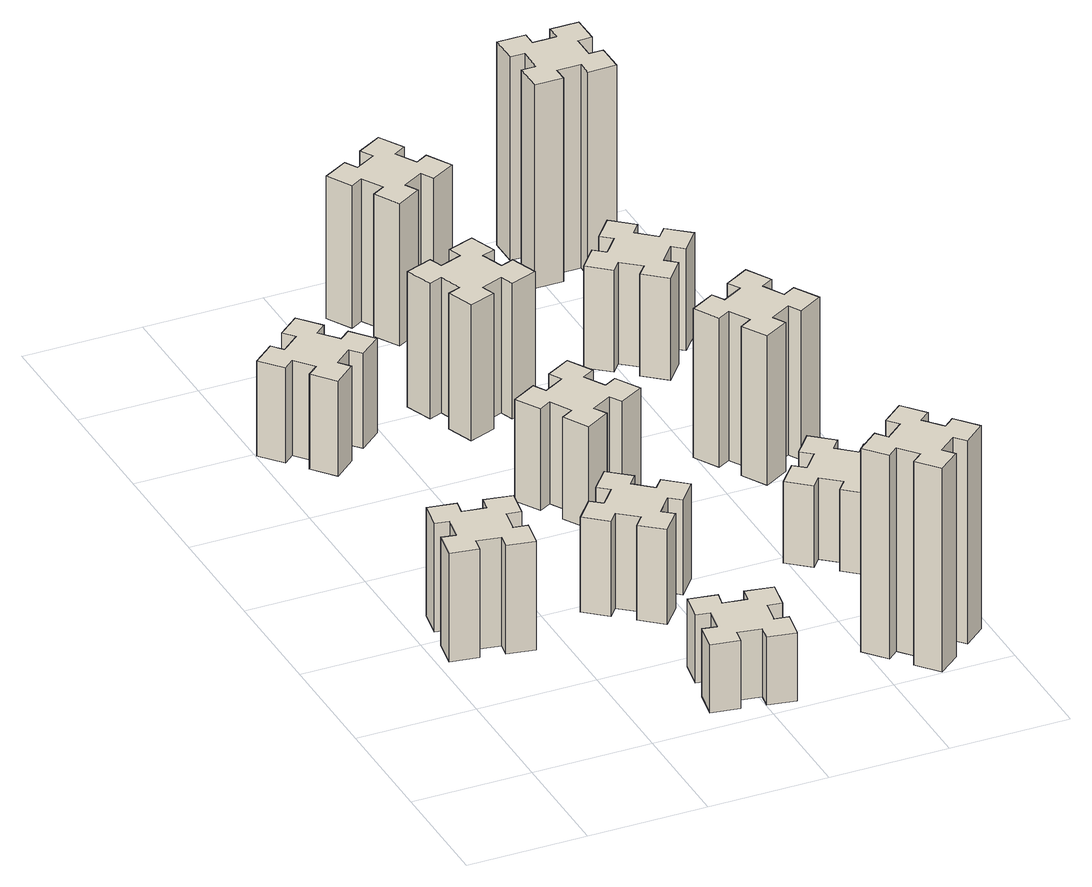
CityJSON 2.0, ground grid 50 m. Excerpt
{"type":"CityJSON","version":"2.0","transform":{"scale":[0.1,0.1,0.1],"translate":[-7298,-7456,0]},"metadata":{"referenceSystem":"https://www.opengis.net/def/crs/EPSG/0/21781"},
"CityObjects":{
"building1":{"type":"Building","attributes":{"class":"1000","function":"1000","usage":"1000","yearOfConstruction":2016,"roofType":"1000","measuredHeight":48,"storeysAboveGround":30,"storeysBelowGround":0},"geometry":[{"type":"Solid","lod":"1","boundaries":[[[[0,1,2,3,4,5,6,7,8,9,10,11,12,13,14,15,16,17,18,19]],[[17,16,20,21]],[[16,15,22,20]],[[15,14,23,22]],[[14,13,24,23]],[[13,12,25,24]],[[12,11,26,25]],[[11,10,27,26]],[[10,9,28,27]],[[9,8,29,28]],[[8,7,30,29]],[[7,6,31,30]],[[6,5,32,31]],[[5,4,33,32]],[[4,3,34,33]],[[3,2,35,34]],[[2,1,36,35]],[[1,0,37,36]],[[0,19,38,37]],[[19,18,39,38]],[[18,17,21,39]],[[24,25,26,27,28,29,30,31,32,33,34,35,36,37,38,39,21,20,22,23]]]]}]},
"building2":{"type":"Building","attributes":{"class":"1000","function":"1000","usage":"1000","yearOfConstruction":2016,"roofType":"1000","measuredHeight":42,"storeysAboveGround":30,"storeysBelowGround":0},"geometry":[{"type":"Solid","lod":"1","boundaries":[[[[40,41,42,43,44,45,46,47,48,49,50,51,52,53,54,55,56,57,58,59]],[[57,56,60,61]],[[56,55,62,60]],[[55,54,63,62]],[[54,53,64,63]],[[53,52,65,64]],[[52,51,66,65]],[[51,50,67,66]],[[50,49,68,67]],[[49,48,69,68]],[[48,47,70,69]],[[47,46,71,70]],[[46,45,72,71]],[[45,44,73,72]],[[44,43,74,73]],[[43,42,75,74]],[[42,41,76,75]],[[41,40,77,76]],[[40,59,78,77]],[[59,58,79,78]],[[58,57,61,79]],[[64,65,66,67,68,69,70,71,72,73,74,75,76,77,78,79,61,60,62,63]]]]}]},
"building3":{"type":"Building","attributes":{"class":"1000","function":"1000","usage":"1000","yearOfConstruction":2016,"roofType":"1000","measuredHeight":30,"storeysAboveGround":30,"storeysBelowGround":0},"geometry":[{"type":"Solid","lod":"1","boundaries":[[[[80,81,82,83,84,85,86,87,88,89,90,91,92,93,94,95,96,97,98,99]],[[97,96,100,101]],[[96,95,102,100]],[[95,94,103,102]],[[94,93,104,103]],[[93,92,105,104]],[[92,91,106,105]],[[91,90,107,106]],[[90,89,108,107]],[[89,88,109,108]],[[88,87,110,109]],[[87,86,111,110]],[[86,85,112,111]],[[85,84,113,112]],[[84,83,114,113]],[[83,82,115,114]],[[82,81,116,115]],[[81,80,117,116]],[[80,99,118,117]],[[99,98,119,118]],[[98,97,101,119]],[[104,105,106,107,108,109,110,111,112,113,114,115,116,117,118,119,101,100,102,103]]]]}]},
"building4":{"type":"Building","attributes":{"class":"1000","function":"1000","usage":"1000","yearOfConstruction":2016,"roofType":"1000","measuredHeight":42,"storeysAboveGround":30,"storeysBelowGround":0},"geometry":[{"type":"Solid","lod":"1","boundaries":[[[[120,121,122,123,124,125,126,127,128,129,130,131,132,133,134,135,136,137,138,139]],[[137,136,140,141]],[[136,135,142,140]],[[135,134,143,142]],[[134,133,144,143]],[[133,132,145,144]],[[132,131,146,145]],[[131,130,147,146]],[[130,129,148,147]],[[129,128,149,148]],[[128,127,150,149]],[[127,126,151,150]],[[126,125,152,151]],[[125,124,153,152]],[[124,123,154,153]],[[123,122,155,154]],[[122,121,156,155]],[[121,120,157,156]],[[120,139,158,157]],[[139,138,159,158]],[[138,137,141,159]],[[144,145,146,147,148,149,150,151,152,153,154,155,156,157,158,159,141,140,142,143]]]]}]},
"building5":{"type":"Building","attributes":{"class":"1000","function":"1000","usage":"1000","yearOfConstruction":2016,"roofType":"1000","measuredHeight":45,"storeysAboveGround":30,"storeysBelowGround":0},"geometry":[{"type":"Solid","lod":"1","boundaries":[[[[160,161,162,163,164,165,166,167,168,169,170,171,172,173,174,175,176,177,178,179]],[[177,176,180,181]],[[176,175,182,180]],[[175,174,183,182]],[[174,173,184,183]],[[173,172,185,184]],[[172,171,186,185]],[[171,170,187,186]],[[170,169,188,187]],[[169,168,189,188]],[[168,167,190,189]],[[167,166,191,190]],[[166,165,192,191]],[[165,164,193,192]],[[164,163,194,193]],[[163,162,195,194]],[[162,161,196,195]],[[161,160,197,196]],[[160,179,198,197]],[[179,178,199,198]],[[178,177,181,199]],[[184,185,186,187,188,189,190,191,192,193,194,195,196,197,198,199,181,180,182,183]]]]}]},
"building6":{"type":"Building","attributes":{"class":"1000","function":"1000","usage":"1000","yearOfConstruction":2016,"roofType":"1000","measuredHeight":60,"storeysAboveGround":30,"storeysBelowGround":0},"geometry":[{"type":"Solid","lod":"1","boundaries":[[[[200,201,202,203,204,205,206,207,208,209,210,211,212,213,214,215,216,217,218,219]],[[217,216,220,221]],[[216,215,222,220]],[[215,214,223,222]],[[214,213,224,223]],[[213,212,225,224]],[[212,211,226,225]],[[211,210,227,226]],[[210,209,228,227]],[[209,208,229,228]],[[208,207,230,229]],[[207,206,231,230]],[[206,205,232,231]],[[205,204,233,232]],[[204,203,234,233]],[[203,202,235,234]],[[202,201,236,235]],[[201,200,237,236]],[[200,219,238,237]],[[219,218,239,238]],[[218,217,221,239]],[[224,225,226,227,228,229,230,231,232,233,234,235,236,237,238,239,221,220,222,223]]]]}]},
"building7":{"type":"Building","attributes":{"class":"1000","function":"1000","usage":"1000","yearOfConstruction":2016,"roofType":"1000","measuredHeight":90,"storeysAboveGround":30,"storeysBelowGround":0},"geometry":[{"type":"Solid","lod":"1","boundaries":[[[[240,241,242,243,244,245,246,247,248,249,250,251,252,253,254,255,256,257,258,259]],[[257,256,260,261]],[[256,255,262,260]],[[255,254,263,262]],[[254,253,264,263]],[[253,252,265,264]],[[252,251,266,265]],[[251,250,267,266]],[[250,249,268,267]],[[249,248,269,268]],[[248,247,270,269]],[[247,246,271,270]],[[246,245,272,271]],[[245,244,273,272]],[[244,243,274,273]],[[243,242,275,274]],[[242,241,276,275]],[[241,240,277,276]],[[240,259,278,277]],[[259,258,279,278]],[[258,257,261,279]],[[264,265,266,267,268,269,270,271,272,273,274,275,276,277,278,279,261,260,262,263]]]]}]},
"building8":{"type":"Building","attributes":{"class":"1000","function":"1000","usage":"1000","yearOfConstruction":2016,"roofType":"1000","measuredHeight":63,"storeysAboveGround":30,"storeysBelowGround":0},"geometry":[{"type":"Solid","lod":"1","boundaries":[[[[280,281,282,283,284,285,286,287,288,289,290,291,292,293,294,295,296,297,298,299]],[[297,296,300,301]],[[296,295,302,300]],[[295,294,303,302]],[[294,293,304,303]],[[293,292,305,304]],[[292,291,306,305]],[[291,290,307,306]],[[290,289,308,307]],[[289,288,309,308]],[[288,287,310,309]],[[287,286,311,310]],[[286,285,312,311]],[[285,284,313,312]],[[284,283,314,313]],[[283,282,315,314]],[[282,281,316,315]],[[281,280,317,316]],[[280,299,318,317]],[[299,298,319,318]],[[298,297,301,319]],[[304,305,306,307,308,309,310,311,312,313,314,315,316,317,318,319,301,300,302,303]]]]}]},
"building9":{"type":"Building","attributes":{"class":"1000","function":"1000","usage":"1000","yearOfConstruction":2016,"roofType":"1000","measuredHeight":36,"storeysAboveGround":30,"storeysBelowGround":0},"geometry":[{"type":"Solid","lod":"1","boundaries":[[[[320,321,322,323,324,325,326,327,328,329,330,331,332,333,334,335,336,337,338,339]],[[337,336,340,341]],[[336,335,342,340]],[[335,334,343,342]],[[334,333,344,343]],[[333,332,345,344]],[[332,331,346,345]],[[331,330,347,346]],[[330,329,348,347]],[[329,328,349,348]],[[328,327,350,349]],[[327,326,351,350]],[[326,325,352,351]],[[325,324,353,352]],[[324,323,354,353]],[[323,322,355,354]],[[322,321,356,355]],[[321,320,357,356]],[[320,339,358,357]],[[339,338,359,358]],[[338,337,341,359]],[[344,345,346,347,348,349,350,351,352,353,354,355,356,357,358,359,341,340,342,343]]]]}]},
"building10":{"type":"Building","attributes":{"class":"1000","function":"1000","usage":"1000","yearOfConstruction":2016,"roofType":"1000","measuredHeight":66,"storeysAboveGround":30,"storeysBelowGround":0},"geometry":[{"type":"Solid","lod":"1","boundaries":[[[[360,361,362,363,364,365,366,367,368,369,370,371,372,373,374,375,376,377,378,379]],[[377,376,380,381]],[[376,375,382,380]],[[375,374,383,382]],[[374,373,384,383]],[[373,372,385,384]],[[372,371,386,385]],[[371,370,387,386]],[[370,369,388,387]],[[369,368,389,388]],[[368,367,390,389]],[[367,366,391,390]],[[366,365,392,391]],[[365,364,393,392]],[[364,363,394,393]],[[363,362,395,394]],[[362,361,396,395]],[[361,360,397,396]],[[360,379,398,397]],[[379,378,399,398]],[[378,377,381,399]],[[384,385,386,387,388,389,390,391,392,393,394,395,396,397,398,399,381,380,382,383]]]]}]},
"building11":{"type":"Building","attributes":{"class":"1000","function":"1000","usage":"1000","yearOfConstruction":2016,"roofType":"1000","measuredHeight":45,"storeysAboveGround":30,"storeysBelowGround":0},"geometry":[{"type":"Solid","lod":"1","boundaries":[[[[400,401,402,403,404,405,406,407,408,409,410,411,412,413,414,415,416,417,418,419]],[[417,416,420,421]],[[416,415,422,420]],[[415,414,423,422]],[[414,413,424,423]],[[413,412,425,424]],[[412,411,426,425]],[[411,410,427,426]],[[410,409,428,427]],[[409,408,429,428]],[[408,407,430,429]],[[407,406,431,430]],[[406,405,432,431]],[[405,404,433,432]],[[404,403,434,433]],[[403,402,435,434]],[[402,401,436,435]],[[401,400,437,436]],[[400,419,438,437]],[[419,418,439,438]],[[418,417,421,439]],[[424,425,426,427,428,429,430,431,432,433,434,435,436,437,438,439,421,420,422,423]]]]}]},
"building12":{"type":"Building","attributes":{"class":"1000","function":"1000","usage":"1000","yearOfConstruction":2016,"roofType":"1000","measuredHeight":90,"storeysAboveGround":30,"storeysBelowGround":0},"geometry":[{"type":"Solid","lod":"1","boundaries":[[[[440,441,442,443,444,445,446,447,448,449,450,451,452,453,454,455,456,457,458,459]],[[457,456,460,461]],[[456,455,462,460]],[[455,454,463,462]],[[454,453,464,463]],[[453,452,465,464]],[[452,451,466,465]],[[451,450,467,466]],[[450,449,468,467]],[[449,448,469,468]],[[448,447,470,469]],[[447,446,471,470]],[[446,445,472,471]],[[445,444,473,472]],[[444,443,474,473]],[[443,442,475,474]],[[442,441,476,475]],[[441,440,477,476]],[[440,459,478,477]],[[459,458,479,478]],[[458,457,461,479]],[[464,465,466,467,468,469,470,471,472,473,474,475,476,477,478,479,461,460,462,463]]]]}]}
},
"vertices":[
[345,917,0],[362,1015,0],[421,1005,0],[442,1123,0],[324,1144,0],[314,1085,0],[215,1102,0],[226,1161,0],[107,1182,0],[87,1064,0],[146,1054,0],[128,955,0],[69,966,0],[48,847,0],[167,827,0],[177,886,0],[275,868,0],[265,809,0],[383,788,0],[404,907,0],[275,868,480],[265,809,480],[177,886,480],[167,827,480],[48,847,480],[69,966,480],[128,955,480],[146,1054,480],[87,1064,480],[107,1182,480],[226,1161,480],[215,1102,480],[314,1085,480],[324,1144,480],[442,1123,480],[421,1005,480],[362,1015,480],[345,917,480],[404,907,480],[383,788,480],
[278,2349,0],[354,2413,0],[393,2367,0],[485,2444,0],[408,2536,0],[362,2498,0],[297,2574,0],[343,2613,0],[266,2705,0],[174,2628,0],[213,2582,0],[136,2517,0],[98,2563,0],[6,2486,0],[83,2394,0],[129,2433,0],[193,2356,0],[147,2318,0],[224,2226,0],[316,2303,0],[193,2356,420],[147,2318,420],[129,2433,420],[83,2394,420],[6,2486,420],[98,2563,420],[136,2517,420],[213,2582,420],[174,2628,420],[266,2705,420],[343,2613,420],[297,2574,420],[362,2498,420],[408,2536,420],[485,2444,420],[393,2367,420],[354,2413,420],[278,2349,420],[316,2303,420],[224,2226,420],
[886,314,0],[868,215,0],[809,226,0],[788,107,0],[907,87,0],[917,146,0],[1015,128,0],[1005,69,0],[1123,48,0],[1144,167,0],[1085,177,0],[1102,275,0],[1161,265,0],[1182,383,0],[1064,404,0],[1054,345,0],[955,362,0],[966,421,0],[847,442,0],[827,324,0],[955,362,300],[966,421,300],[1054,345,300],[1064,404,300],[1182,383,300],[1161,265,300],[1102,275,300],[1085,177,300],[1144,167,300],[1123,48,300],[1005,69,300],[1015,128,300],[917,146,300],[907,87,300],[788,107,300],[809,226,300],[868,215,300],[886,314,300],[827,324,300],[847,442,300],
[937,876,0],[1002,953,0],[1048,914,0],[1125,1006,0],[1033,1083,0],[994,1037,0],[918,1102,0],[956,1148,0],[864,1225,0],[787,1133,0],[833,1094,0],[769,1018,0],[723,1056,0],[646,964,0],[738,887,0],[776,933,0],[853,869,0],[814,823,0],[906,746,0],[983,838,0],[853,869,420],[814,823,420],[776,933,420],[738,887,420],[646,964,420],[723,1056,420],[769,1018,420],[833,1094,420],[787,1133,420],[864,1225,420],[956,1148,420],[918,1102,420],[994,1037,420],[1033,1083,420],[1125,1006,420],[1048,914,420],[1002,953,420],[937,876,420],[983,838,420],[906,746,420],
[865,1714,0],[915,1627,0],[863,1597,0],[923,1493,0],[1027,1553,0],[997,1605,0],[1084,1655,0],[1114,1603,0],[1218,1663,0],[1158,1767,0],[1106,1737,0],[1056,1824,0],[1108,1854,0],[1048,1958,0],[944,1898,0],[974,1846,0],[887,1796,0],[857,1848,0],[753,1788,0],[813,1684,0],[887,1796,450],[857,1848,450],[974,1846,450],[944,1898,450],[1048,1958,450],[1108,1854,450],[1056,1824,450],[1106,1737,450],[1158,1767,450],[1218,1663,450],[1114,1603,450],[1084,1655,450],[997,1605,450],[1027,1553,450],[923,1493,450],[863,1597,450],[915,1627,450],[865,1714,450],[813,1684,450],[753,1788,450],
[876,2345,0],[970,2379,0],[990,2323,0],[1103,2364,0],[1062,2477,0],[1006,2456,0],[972,2550,0],[1028,2570,0],[987,2683,0],[874,2642,0],[895,2586,0],[801,2552,0],[780,2608,0],[667,2567,0],[709,2454,0],[765,2475,0],[799,2381,0],[743,2360,0],[784,2247,0],[897,2289,0],[799,2381,600],[743,2360,600],[765,2475,600],[709,2454,600],[667,2567,600],[780,2608,600],[801,2552,600],[895,2586,600],[874,2642,600],[987,2683,600],[1028,2570,600],[972,2550,600],[1006,2456,600],[1062,2477,600],[1103,2364,600],[990,2323,600],[970,2379,600],[876,2345,600],[897,2289,600],[784,2247,600],
[1758,129,0],[1834,193,0],[1873,147,0],[1965,224,0],[1888,316,0],[1842,278,0],[1777,354,0],[1823,393,0],[1746,485,0],[1654,408,0],[1693,362,0],[1616,297,0],[1578,343,0],[1486,266,0],[1563,174,0],[1609,213,0],[1673,136,0],[1627,98,0],[1704,6,0],[1796,83,0],[1673,136,900],[1627,98,900],[1609,213,900],[1563,174,900],[1486,266,900],[1578,343,900],[1616,297,900],[1693,362,900],[1654,408,900],[1746,485,900],[1823,393,900],[1777,354,900],[1842,278,900],[1888,316,900],[1965,224,900],[1873,147,900],[1834,193,900],[1758,129,900],[1796,83,900],[1704,6,900],
[1006,3217,0],[956,3304,0],[1008,3334,0],[948,3438,0],[844,3378,0],[874,3326,0],[787,3276,0],[757,3328,0],[653,3268,0],[713,3164,0],[765,3194,0],[815,3107,0],[763,3077,0],[823,2973,0],[927,3033,0],[897,3085,0],[984,3135,0],[1014,3083,0],[1118,3143,0],[1058,3247,0],[984,3135,630],[1014,3083,630],[897,3085,630],[927,3033,630],[823,2973,630],[763,3077,630],[815,3107,630],[765,3194,630],[713,3164,630],[653,3268,630],[757,3328,630],[787,3276,630],[874,3326,630],[844,3378,630],[948,3438,630],[1008,3334,630],[956,3304,630],[1006,3217,630],[1058,3247,630],[1118,3143,630],
[1777,876,0],[1842,953,0],[1888,914,0],[1965,1006,0],[1873,1083,0],[1834,1037,0],[1758,1102,0],[1796,1148,0],[1704,1225,0],[1627,1133,0],[1673,1094,0],[1609,1018,0],[1563,1056,0],[1486,964,0],[1578,887,0],[1616,933,0],[1693,869,0],[1654,823,0],[1746,746,0],[1823,838,0],[1693,869,360],[1654,823,360],[1616,933,360],[1578,887,360],[1486,964,360],[1563,1056,360],[1609,1018,360],[1673,1094,360],[1627,1133,360],[1704,1225,360],[1796,1148,360],[1758,1102,360],[1834,1037,360],[1873,1083,360],[1965,1006,360],[1888,914,360],[1842,953,360],[1777,876,360],[1823,838,360],[1746,746,360],
[1846,1737,0],[1796,1824,0],[1848,1854,0],[1788,1958,0],[1684,1898,0],[1714,1846,0],[1627,1796,0],[1597,1848,0],[1493,1788,0],[1553,1684,0],[1605,1714,0],[1655,1627,0],[1603,1597,0],[1663,1493,0],[1767,1553,0],[1737,1605,0],[1824,1655,0],[1854,1603,0],[1958,1663,0],[1898,1767,0],[1824,1655,660],[1854,1603,660],[1737,1605,660],[1767,1553,660],[1663,1493,660],[1603,1597,660],[1655,1627,660],[1605,1714,660],[1553,1684,660],[1493,1788,660],[1597,1848,660],[1627,1796,660],[1714,1846,660],[1684,1898,660],[1788,1958,660],[1848,1854,660],[1796,1824,660],[1846,1737,660],[1898,1767,660],[1958,1663,660],
[1734,2617,0],[1658,2682,0],[1696,2728,0],[1604,2805,0],[1527,2713,0],[1573,2674,0],[1509,2598,0],[1463,2636,0],[1386,2544,0],[1478,2467,0],[1516,2513,0],[1593,2449,0],[1554,2403,0],[1646,2326,0],[1723,2418,0],[1677,2456,0],[1742,2533,0],[1788,2494,0],[1865,2586,0],[1773,2663,0],[1742,2533,450],[1788,2494,450],[1677,2456,450],[1723,2418,450],[1646,2326,450],[1554,2403,450],[1593,2449,450],[1516,2513,450],[1478,2467,450],[1386,2544,450],[1463,2636,450],[1509,2598,450],[1573,2674,450],[1527,2713,450],[1604,2805,450],[1696,2728,450],[1658,2682,450],[1734,2617,450],[1773,2663,450],[1865,2586,450],
[1575,3195,0],[1675,3195,0],[1675,3135,0],[1795,3135,0],[1795,3255,0],[1735,3255,0],[1735,3355,0],[1795,3355,0],[1795,3475,0],[1675,3475,0],[1675,3415,0],[1575,3415,0],[1575,3475,0],[1455,3475,0],[1455,3355,0],[1515,3355,0],[1515,3255,0],[1455,3255,0],[1455,3135,0],[1575,3135,0],[1515,3255,900],[1455,3255,900],[1515,3355,900],[1455,3355,900],[1455,3475,900],[1575,3475,900],[1575,3415,900],[1675,3415,900],[1675,3475,900],[1795,3475,900],[1795,3355,900],[1735,3355,900],[1735,3255,900],[1795,3255,900],[1795,3135,900],[1675,3135,900],[1675,3195,900],[1575,3195,900],[1575,3135,900],[1455,3135,900]
]}
